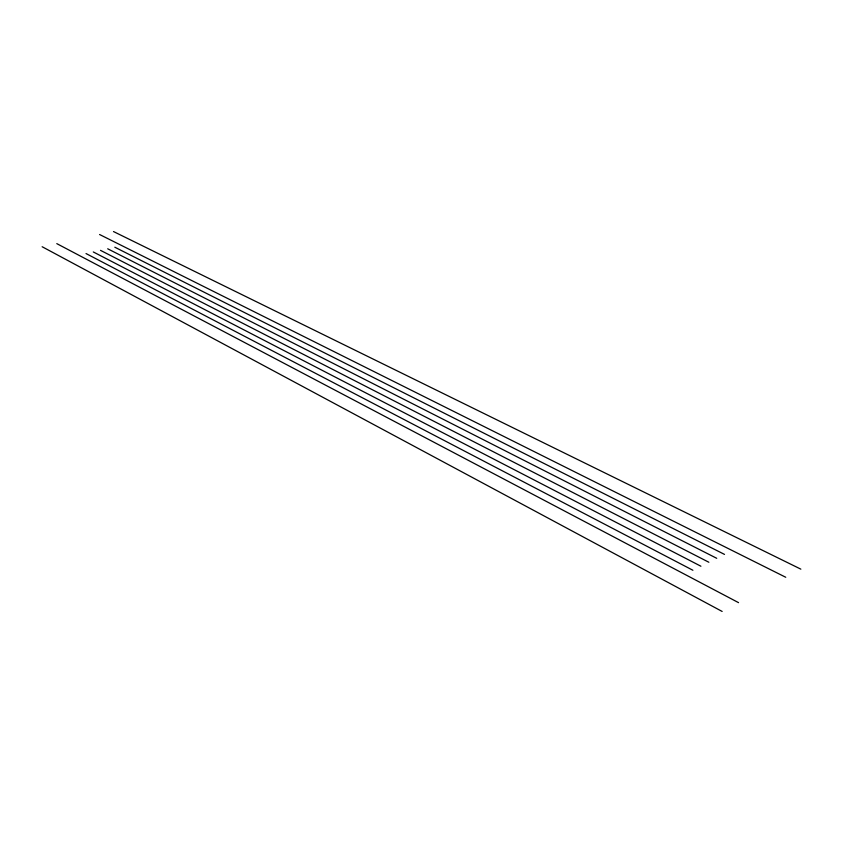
<?xml version="1.0" encoding="UTF-8"?>
<svg xmlns="http://www.w3.org/2000/svg" width="843" height="843" viewBox="0 0 843 843"><rect width="100%" height="100%" fill="white"/><g stroke="black" fill="none" stroke-linecap="round" stroke-linejoin="round"><path stroke-width="1.26" d="M113.499 231.551L800.85 569.151M99.59 234.512L785.75 577.265M114.817 247.21L724.506 554.399M107.693 248.78L716.719 558.298M100.517 250.36L708.858 562.249M93.299 251.952L700.912 566.233M86.028 253.553L692.893 570.258M56.787 243.627L738.542 602.64M42.15 246.736L722.145 611.449"/></g></svg>
